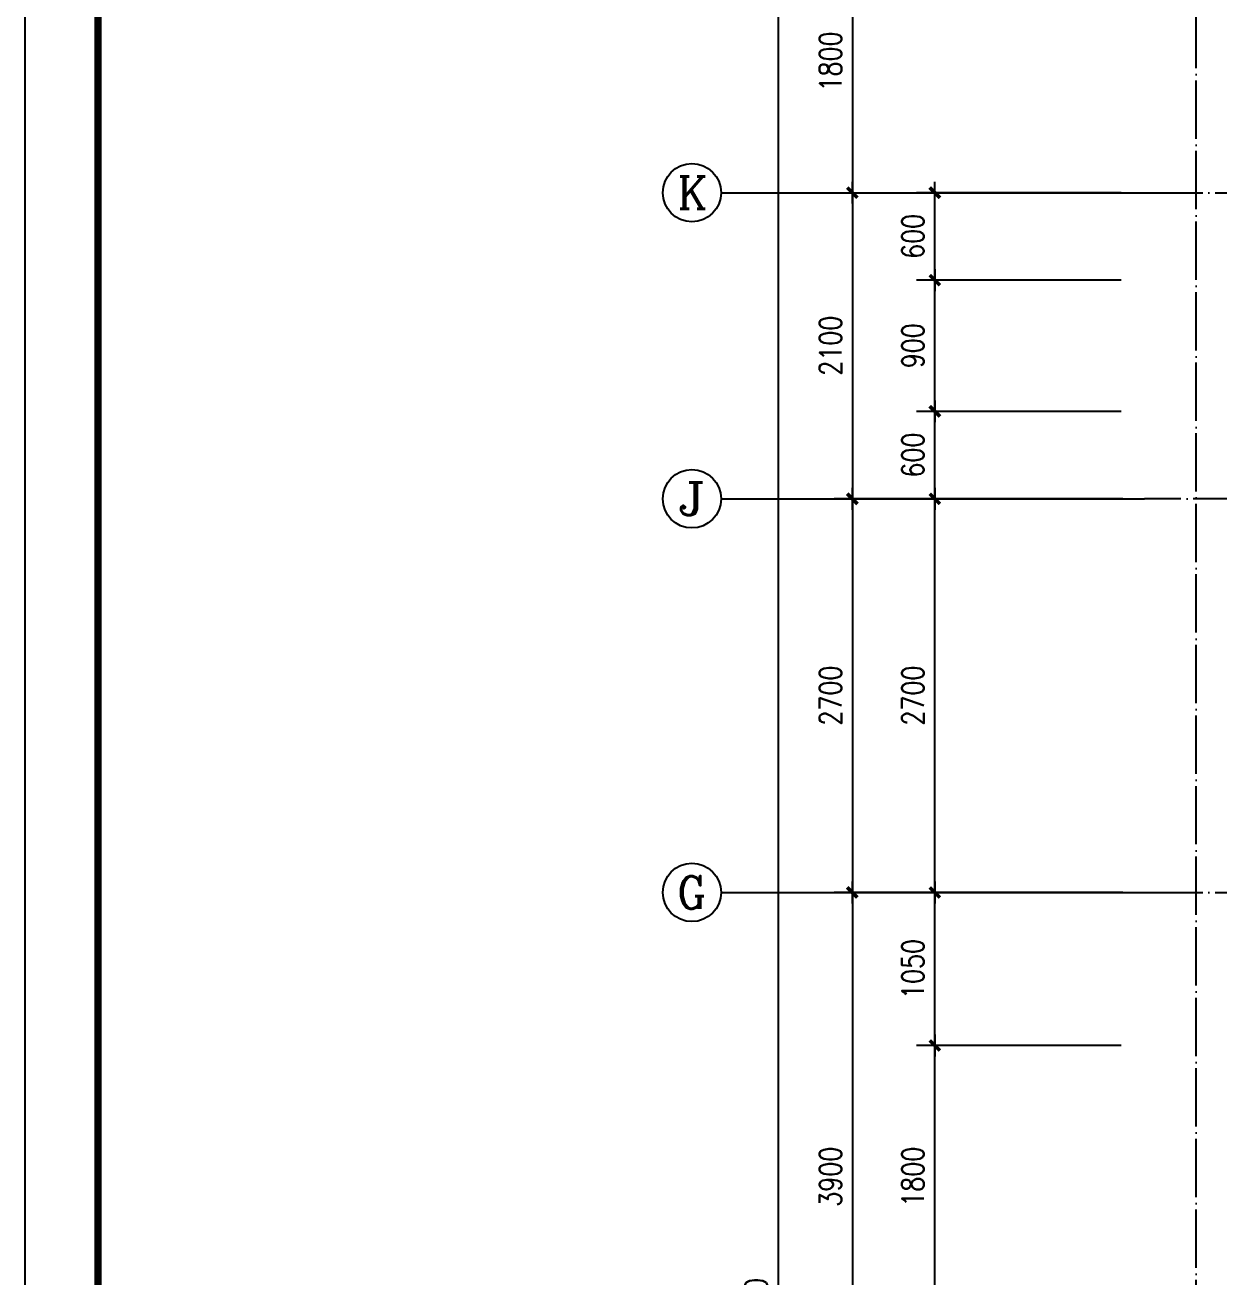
# Model space of a CAD drawing. Extents: x 12400 to 217743, y 90685 to 209848.
# Drawn here: x 76628 to 84816, y 115535 to 124123 of the extents above; entities that cross this region are included whole.
import ezdxf
from ezdxf.enums import TextEntityAlignment as Align

# ---------------------------------------------------------------- set-up
doc = ezdxf.new("R2010")
doc.units = 0
doc.header["$LTSCALE"] = 200
doc.linetypes.add('DOTE', pattern=[2.42, 2, -0.2, 0.02, -0.2])
doc.layers.get('0').update_dxf_attribs({"linetype": 'CONTINUOUS'})
doc.layers.get('DEFPOINTS').update_dxf_attribs({"linetype": 'CONTINUOUS'})
for name, color, linetype in [('AXIS', 3, 'CONTINUOUS'), ('AXIS_TEXT', 7, 'CONTINUOUS'), ('DOTE', 1, 'DOTE'), ('PUB_TITLE', 143, 'CONTINUOUS')]:
    doc.layers.add(name, color=color, linetype=linetype)
doc.styles.add('COMPLEX', font='COMPLEX')
doc.styles.add('DIM_FONT', font='SIMPLEX', dxfattribs={"width": 0.8})
doc.dimstyles.new('AXIS50', dxfattribs={"dimscale": 0.5, "dimtxt": 300, "dimasz": 1, "dimexe": 250, "dimexo": 300, "dimgap": 150, "dimtad": 1, "dimdec": 0, "dimzin": 0, "dimdsep": 46, "dimtxsty": 'DIM_FONT', "dimblk": '_DIMX', "dimblk1": 'DOTSMALL', "dimblk2": 'DOTSMALL', "dimcen": 2.5, "dimse1": 1, "dimse2": 1, "dimclrt": 7, "dimadec": 0, "dimazin": 0, "dimtfac": 1, "dimtdec": 0, "dimtix": 1, "dimtmove": 2, "dimatfit": 3, "dimldrblk": '_DIMX', "dimfxl": 0, "dimtolj": 1, "dimtzin": 0, "dimarcsym": 0})
doc.dimstyles.new('DIMA50', dxfattribs={"dimscale": 0.5, "dimtxt": 300, "dimasz": 1, "dimexe": 250, "dimexo": 300, "dimgap": 150, "dimtad": 1, "dimdec": 0, "dimzin": 0, "dimdsep": 46, "dimtxsty": 'DIM_FONT', "dimblk": '_DIMX', "dimblk1": 'DOTSMALL', "dimblk2": 'DOTSMALL', "dimcen": 2.5, "dimse1": 1, "dimclrt": 7, "dimadec": 0, "dimazin": 0, "dimtfac": 1, "dimtdec": 0, "dimtix": 1, "dimtmove": 2, "dimatfit": 3, "dimldrblk": '_DIMX', "dimfxl": 0, "dimtolj": 1, "dimtzin": 0, "dimarcsym": 0})
doc.dimstyles.new('DIMB50', dxfattribs={"dimscale": 0.5, "dimtxt": 300, "dimasz": 1, "dimexe": 250, "dimexo": 300, "dimgap": 150, "dimtad": 1, "dimdec": 0, "dimzin": 0, "dimdsep": 46, "dimtxsty": 'DIM_FONT', "dimblk": '_DIMX', "dimblk1": 'DOTSMALL', "dimblk2": 'DOTSMALL', "dimcen": 2.5, "dimse2": 1, "dimclrt": 7, "dimadec": 0, "dimazin": 0, "dimtfac": 1, "dimtdec": 0, "dimtix": 1, "dimtmove": 2, "dimatfit": 3, "dimldrblk": '_DIMX', "dimfxl": 0, "dimtolj": 1, "dimtzin": 0, "dimarcsym": 0})
doc.dimstyles.new('DIMN50', dxfattribs={"dimscale": 0.5, "dimtxt": 300, "dimasz": 1, "dimexe": 250, "dimexo": 300, "dimgap": 150, "dimtad": 1, "dimdec": 0, "dimzin": 0, "dimdsep": 46, "dimtxsty": 'DIM_FONT', "dimblk": '_DIMX', "dimblk1": 'DOTSMALL', "dimblk2": 'DOTSMALL', "dimcen": 2.5, "dimclrt": 7, "dimadec": 0, "dimazin": 0, "dimtfac": 1, "dimtdec": 0, "dimtix": 1, "dimtmove": 2, "dimatfit": 3, "dimldrblk": '_DIMX', "dimfxl": 0, "dimtolj": 1, "dimtzin": 0, "dimarcsym": 0})

# ---------------------------------------------------------------- blocks, each defined once
blk = doc.blocks.new('_DIMX')
blk.add_line((-150, 0), (150, 0))
at = {"const_width": 50}
blk.add_lwpolyline([(-70, -70), (70, 70)], dxfattribs=at)
blk = doc.blocks.new('*D1371')
at = {"layer": 'AXIS', "color": 0, "lineweight": -2}
blk.add_line((82301.6, 124772.4), (82301.6, 122973.4), dxfattribs=at)
at = {"layer": 'DEFPOINTS', "color": 0}
for p in [(84677, 124772.9), (82301.6, 122972.9), (84677, 122972.9)]:
    blk.add_point(p, dxfattribs=at)
at = {"layer": 'AXIS', "color": 0, "lineweight": -2, "xscale": 0.5, "yscale": 0.5, "zscale": 0.5}
for p, rotation in [((82301.6, 124772.9), 90), ((82301.6, 122972.9), 270)]:
    blk.add_blockref('_DIMX', p, dxfattribs=dict(at, rotation=rotation))
at = {"layer": 'AXIS', "color": 7, "insert": (82151.6, 123872.9), "char_height": 150, "attachment_point": 5, "rotation": 90, "style": 'DIM_FONT'}
blk.add_mtext('\\A1;1800', dxfattribs=at)
blk = doc.blocks.new('_DOTSMALL')
at = {"color": 0, "linetype": 'ByBlock', "const_width": 0.5}
blk.add_lwpolyline([(-0.0625, 0, 1), (0.0625, 0, 1)], format="xyb", close=True, dxfattribs=at)
blk = doc.blocks.new('*D1372')
at = {"layer": 'AXIS', "color": 0, "lineweight": -2}
for p, q in [((82301.6, 122972.4), (82301.6, 120873.4)), ((84156.3, 120872.9), (82176.6, 120872.9))]:
    blk.add_line(p, q, dxfattribs=at)
at = {"layer": 'DEFPOINTS', "color": 0}
for p in [(84306.3, 122972.9), (82301.6, 120872.9), (84306.3, 120872.9)]:
    blk.add_point(p, dxfattribs=at)
at = {"layer": 'AXIS', "color": 0, "lineweight": -2, "xscale": 0.5, "yscale": 0.5, "zscale": 0.5}
for p, rotation in [((82301.6, 122972.9), 90), ((82301.6, 120872.9), 270)]:
    blk.add_blockref('_DIMX', p, dxfattribs=dict(at, rotation=rotation))
at = {"layer": 'AXIS', "color": 7, "insert": (82151.6, 121922.9), "char_height": 150, "attachment_point": 5, "rotation": 90, "style": 'DIM_FONT'}
blk.add_mtext('\\A1;2100', dxfattribs=at)
blk = doc.blocks.new('*D1374')
at = {"layer": 'AXIS', "color": 0, "lineweight": -2}
blk.add_line((81792, 124772.4), (81792, 104073.4), dxfattribs=at)
at = {"layer": 'DEFPOINTS', "color": 0}
for p in [(84196.7, 124772.9), (81792, 104072.9), (84196.7, 104072.9)]:
    blk.add_point(p, dxfattribs=at)
at = {"layer": 'AXIS', "color": 0, "lineweight": -2, "xscale": 0.5, "yscale": 0.5, "zscale": 0.5}
for p, rotation in [((81792, 124772.9), 90), ((81792, 104072.9), 270)]:
    blk.add_blockref('_DIMX', p, dxfattribs=dict(at, rotation=rotation))
at = {"layer": 'AXIS', "color": 7, "insert": (81642, 115271.8), "char_height": 150, "attachment_point": 5, "rotation": 90, "style": 'DIM_FONT'}
blk.add_mtext('\\A1;20700', dxfattribs=at)
blk = doc.blocks.new('*D1395')
at = {"layer": 'AXIS', "color": 0, "lineweight": -2}
for p, q in [((84156.3, 118172.9), (82176.6, 118172.9)), ((82301.6, 118172.4), (82301.6, 114273.4))]:
    blk.add_line(p, q, dxfattribs=at)
at = {"layer": 'DEFPOINTS', "color": 0}
for p in [(84306.3, 118172.9), (82301.6, 114272.9), (84306.3, 114272.9)]:
    blk.add_point(p, dxfattribs=at)
at = {"layer": 'AXIS', "color": 0, "lineweight": -2, "xscale": 0.5, "yscale": 0.5, "zscale": 0.5}
for p, rotation in [((82301.6, 118172.9), 90), ((82301.6, 114272.9), 270)]:
    blk.add_blockref('_DIMX', p, dxfattribs=dict(at, rotation=rotation))
at = {"layer": 'AXIS', "color": 7, "insert": (82151.6, 116222.9), "char_height": 150, "attachment_point": 5, "rotation": 90, "style": 'DIM_FONT'}
blk.add_mtext('\\A1;3900', dxfattribs=at)
blk = doc.blocks.new('_AXISO')
blk.add_circle((0, 0), 0.5)
at = {"layer": 'AXIS_TEXT', "style": 'COMPLEX', "width": 1.041667}
blk.add_attdef('A', text='', height=0.56, dxfattribs=at).set_placement((-0.25, -0.28), (0.25, -0.28), align=Align.FIT)
blk = doc.blocks.new('*D1438')
at = {"layer": 'AXIS', "color": 0, "lineweight": -2}
for p, q in [((84156.3, 120872.9), (82176.6, 120872.9)), ((82301.6, 120872.4), (82301.6, 118173.4))]:
    blk.add_line(p, q, dxfattribs=at)
at = {"layer": 'DEFPOINTS', "color": 0}
for p in [(84306.3, 120872.9), (82301.6, 118172.9), (84306.3, 118172.9)]:
    blk.add_point(p, dxfattribs=at)
at = {"layer": 'AXIS', "color": 0, "lineweight": -2, "xscale": 0.5, "yscale": 0.5, "zscale": 0.5}
for p, rotation in [((82301.6, 120872.9), 90), ((82301.6, 118172.9), 270)]:
    blk.add_blockref('_DIMX', p, dxfattribs=dict(at, rotation=rotation))
at = {"layer": 'AXIS', "color": 7, "insert": (82151.6, 119522.9), "char_height": 150, "attachment_point": 5, "rotation": 90, "style": 'DIM_FONT'}
blk.add_mtext('\\A1;2700', dxfattribs=at)
blk = doc.blocks.new('*D1593')
at = {"layer": 'AXIS', "color": 0, "lineweight": -2}
for p, q in [((84144.7, 117122.8), (82742.1, 117122.8)), ((82867.1, 115323.3), (82867.1, 117122.3)), ((84144.7, 115322.8), (82742.1, 115322.8))]:
    blk.add_line(p, q, dxfattribs=at)
at = {"layer": 'DEFPOINTS', "color": 0}
for p in [(82867.1, 117122.8), (84294.7, 117122.8), (84294.7, 115322.8)]:
    blk.add_point(p, dxfattribs=at)
at = {"layer": 'AXIS', "color": 0, "lineweight": -2, "xscale": 0.5, "yscale": 0.5, "zscale": 0.5}
for p, rotation in [((82867.1, 117122.8), 90), ((82867.1, 115322.8), 270)]:
    blk.add_blockref('_DIMX', p, dxfattribs=dict(at, rotation=rotation))
at = {"layer": 'AXIS', "color": 7, "insert": (82717.1, 116222.8), "char_height": 150, "attachment_point": 5, "rotation": 90, "style": 'DIM_FONT'}
blk.add_mtext('\\A1;1800', dxfattribs=at)
blk = doc.blocks.new('*D1594')
at = {"layer": 'AXIS', "color": 0, "lineweight": -2}
for p, q in [((84144.7, 118172.8), (82742.1, 118172.8)), ((82867.1, 117123.3), (82867.1, 118172.3)), ((84144.7, 117122.8), (82742.1, 117122.8))]:
    blk.add_line(p, q, dxfattribs=at)
at = {"layer": 'DEFPOINTS', "color": 0}
for p in [(82867.1, 118172.8), (84294.7, 118172.8), (84294.7, 117122.8)]:
    blk.add_point(p, dxfattribs=at)
at = {"layer": 'AXIS', "color": 0, "lineweight": -2, "xscale": 0.5, "yscale": 0.5, "zscale": 0.5}
for p, rotation in [((82867.1, 118172.8), 90), ((82867.1, 117122.8), 270)]:
    blk.add_blockref('_DIMX', p, dxfattribs=dict(at, rotation=rotation))
at = {"layer": 'AXIS', "color": 7, "insert": (82717.1, 117647.8), "char_height": 150, "attachment_point": 5, "rotation": 90, "style": 'DIM_FONT'}
blk.add_mtext('\\A1;1050', dxfattribs=at)
blk = doc.blocks.new('*D1595')
at = {"layer": 'AXIS', "color": 0, "lineweight": -2}
for p, q in [((84144.7, 120872.8), (82742.1, 120872.8)), ((82867.1, 118173.3), (82867.1, 120872.3)), ((84144.7, 118172.8), (82742.1, 118172.8))]:
    blk.add_line(p, q, dxfattribs=at)
at = {"layer": 'DEFPOINTS', "color": 0}
for p in [(82867.1, 120872.8), (84294.7, 120872.8), (84294.7, 118172.8)]:
    blk.add_point(p, dxfattribs=at)
at = {"layer": 'AXIS', "color": 0, "lineweight": -2, "xscale": 0.5, "yscale": 0.5, "zscale": 0.5}
for p, rotation in [((82867.1, 120872.8), 90), ((82867.1, 118172.8), 270)]:
    blk.add_blockref('_DIMX', p, dxfattribs=dict(at, rotation=rotation))
at = {"layer": 'AXIS', "color": 7, "insert": (82717.1, 119522.8), "char_height": 150, "attachment_point": 5, "rotation": 90, "style": 'DIM_FONT'}
blk.add_mtext('\\A1;2700', dxfattribs=at)
blk = doc.blocks.new('*D1596')
at = {"layer": 'AXIS', "color": 0, "lineweight": -2}
for p, q in [((84144.7, 121472.8), (82742.1, 121472.8)), ((82867.1, 120873.3), (82867.1, 121472.3)), ((84144.7, 120872.8), (82742.1, 120872.8))]:
    blk.add_line(p, q, dxfattribs=at)
at = {"layer": 'DEFPOINTS', "color": 0}
for p in [(82867.1, 121472.8), (84294.7, 121472.8), (84294.7, 120872.8)]:
    blk.add_point(p, dxfattribs=at)
at = {"layer": 'AXIS', "color": 0, "lineweight": -2, "xscale": 0.5, "yscale": 0.5, "zscale": 0.5}
for p, rotation in [((82867.1, 121472.8), 90), ((82867.1, 120872.8), 270)]:
    blk.add_blockref('_DIMX', p, dxfattribs=dict(at, rotation=rotation))
at = {"layer": 'AXIS', "color": 7, "insert": (82717.1, 121172.8), "char_height": 150, "attachment_point": 5, "rotation": 90, "style": 'DIM_FONT'}
blk.add_mtext('\\A1;600', dxfattribs=at)
blk = doc.blocks.new('*D1597')
at = {"layer": 'AXIS', "color": 0, "lineweight": -2}
for p, q in [((84144.7, 122372.8), (82742.1, 122372.8)), ((82867.1, 121473.3), (82867.1, 122372.3)), ((84144.7, 121472.8), (82742.1, 121472.8))]:
    blk.add_line(p, q, dxfattribs=at)
at = {"layer": 'DEFPOINTS', "color": 0}
for p in [(82867.1, 122372.8), (84294.7, 122372.8), (84294.7, 121472.8)]:
    blk.add_point(p, dxfattribs=at)
at = {"layer": 'AXIS', "color": 0, "lineweight": -2, "xscale": 0.5, "yscale": 0.5, "zscale": 0.5}
for p, rotation in [((82867.1, 122372.8), 90), ((82867.1, 121472.8), 270)]:
    blk.add_blockref('_DIMX', p, dxfattribs=dict(at, rotation=rotation))
at = {"layer": 'AXIS', "color": 7, "insert": (82717.1, 121922.8), "char_height": 150, "attachment_point": 5, "rotation": 90, "style": 'DIM_FONT'}
blk.add_mtext('\\A1;900', dxfattribs=at)
blk = doc.blocks.new('*D1598')
at = {"layer": 'AXIS', "color": 0, "lineweight": -2}
for p, q in [((84144.7, 122972.8), (82742.1, 122972.8)), ((82867.1, 122373.3), (82867.1, 122972.3)), ((84144.7, 122372.8), (82742.1, 122372.8))]:
    blk.add_line(p, q, dxfattribs=at)
at = {"layer": 'DEFPOINTS', "color": 0}
for p in [(82867.1, 122972.8), (84294.7, 122972.8), (84294.7, 122372.8)]:
    blk.add_point(p, dxfattribs=at)
at = {"layer": 'AXIS', "color": 0, "lineweight": -2, "xscale": 0.5, "yscale": 0.5, "zscale": 0.5}
for p, rotation in [((82867.1, 122972.8), 90), ((82867.1, 122372.8), 270)]:
    blk.add_blockref('_DIMX', p, dxfattribs=dict(at, rotation=rotation))
at = {"layer": 'AXIS', "color": 7, "insert": (82717.1, 122672.8), "char_height": 150, "attachment_point": 5, "rotation": 90, "style": 'DIM_FONT'}
blk.add_mtext('\\A1;600', dxfattribs=at)

msp = doc.modelspace()

# ---------------------------------------------------------------- linework, layer by layer
at = {"layer": 'AXIS'}
for p, q in [((81401.629, 122972.868), (84306.341, 122972.868)), ((81401.629, 120872.868), (84306.341, 120872.868)), ((81401.629, 118172.868), (84306.341, 118172.868))]:
    msp.add_line(p, q, dxfattribs=at)
at = {"layer": 'DOTE'}
for p, q in [((84658.568, 103498.924), (84658.568, 125313.388)), ((84306.341, 122972.868), (99558.568, 122972.868)), ((99558.568, 120872.868), (84306.341, 120872.868)), ((84306.341, 118172.868), (92233.293, 118172.868))]:
    msp.add_line(p, q, dxfattribs=at)
at = {"layer": 'PUB_TITLE'}
msp.add_lwpolyline([(76628.085, 90699.54), (76628.085, 132749.54), (106328.085, 132749.54), (106328.085, 90699.54)], close=True, dxfattribs=at)
at = {"layer": 'PUB_TITLE', "const_width": 50}
msp.add_lwpolyline([(77128.085, 91199.54), (105828.085, 91199.54), (105828.085, 131499.54), (77128.085, 131499.54)], close=True, dxfattribs=at)

# ---------------------------------------------------------------- block references
at = {"layer": 'AXIS'}
ref = msp.add_blockref('_AXISO', (81201.629, 122972.868), dxfattribs=dict(at, xscale=400, yscale=400, zscale=400))
ref.add_attrib('A', 'K', dxfattribs={"layer": 'AXIS_TEXT', "height": 224, "style": 'COMPLEX', "width": 0.986842}).set_placement((81101.629, 122860.868), (81301.629, 122860.868), align=Align.FIT)
ref = msp.add_blockref('_AXISO', (81201.629, 120872.868), dxfattribs=dict(at, xscale=400, yscale=400, zscale=400))
ref.add_attrib('A', 'J', dxfattribs={"layer": 'AXIS_TEXT', "height": 224, "style": 'COMPLEX', "width": 1.704545}).set_placement((81101.629, 120760.868), (81301.629, 120760.868), align=Align.FIT)
at = {"layer": 'AXIS', "xscale": 400, "yscale": 400, "zscale": 400}
msp.add_blockref('_AXISO', (81201.629, 118172.868), dxfattribs=at).add_auto_attribs({'A': 'G'})

# ---------------------------------------------------------------- dimensions: what is measured, and where the dimension line sits
at = {"layer": 'AXIS'}
dim = msp.add_linear_dim(base=(81791.968, 104072.868), p1=(84196.68, 124772.868), p2=(84196.68, 104072.868), angle=270, dimstyle='AXIS50', dxfattribs=at)
dim.commit()
dim.dimension.update_dxf_attribs({"geometry": '*D1374', "text_midpoint": (81641.968, 115271.761), "dimtype": 161})
for p1, p2, distance, dimstyle, picture, middle in [((84676.961, 124772.868), (84676.961, 122972.868), -2375.333, 'AXIS50', '*D1371', (82151.629, 123872.868)), ((84294.669, 122372.834), (84294.669, 122972.834), 1427.534, 'DIMN50', '*D1598', (82717.135, 122672.834)), ((84294.669, 121472.834), (84294.669, 122372.834), 1427.534, 'DIMN50', '*D1597', (82717.135, 121922.834)), ((84294.669, 120872.834), (84294.669, 121472.834), 1427.534, 'DIMN50', '*D1596', (82717.135, 121172.834)), ((84294.669, 118172.834), (84294.669, 120872.834), 1427.534, 'DIMN50', '*D1595', (82717.135, 119522.834)), ((84294.669, 117122.834), (84294.669, 118172.834), 1427.534, 'DIMN50', '*D1594', (82717.135, 117647.834)), ((84294.669, 115322.834), (84294.669, 117122.834), 1427.534, 'DIMN50', '*D1593', (82717.135, 116222.834))]:
    dim = msp.add_aligned_dim(p1=p1, p2=p2, distance=distance, dimstyle=dimstyle, dxfattribs=at)
    dim.commit()
    dim.dimension.update_dxf_attribs({"geometry": picture, "text_midpoint": middle})
for base, p1, p2, dimstyle, picture, middle in [((82301.629, 120872.868), (84306.341, 122972.868), (84306.341, 120872.868), 'DIMA50', '*D1372', (82151.629, 121922.868)), ((82301.629, 118172.868), (84306.341, 120872.868), (84306.341, 118172.868), 'DIMB50', '*D1438', (82151.629, 119522.868)), ((82301.629, 114272.868), (84306.341, 118172.868), (84306.341, 114272.868), 'DIMB50', '*D1395', (82151.629, 116222.868))]:
    dim = msp.add_linear_dim(base=base, p1=p1, p2=p2, angle=90, dimstyle=dimstyle, dxfattribs=at)
    dim.commit()
    dim.dimension.update_dxf_attribs({"geometry": picture, "text_midpoint": middle})

doc.saveas('drawing.dxf')
